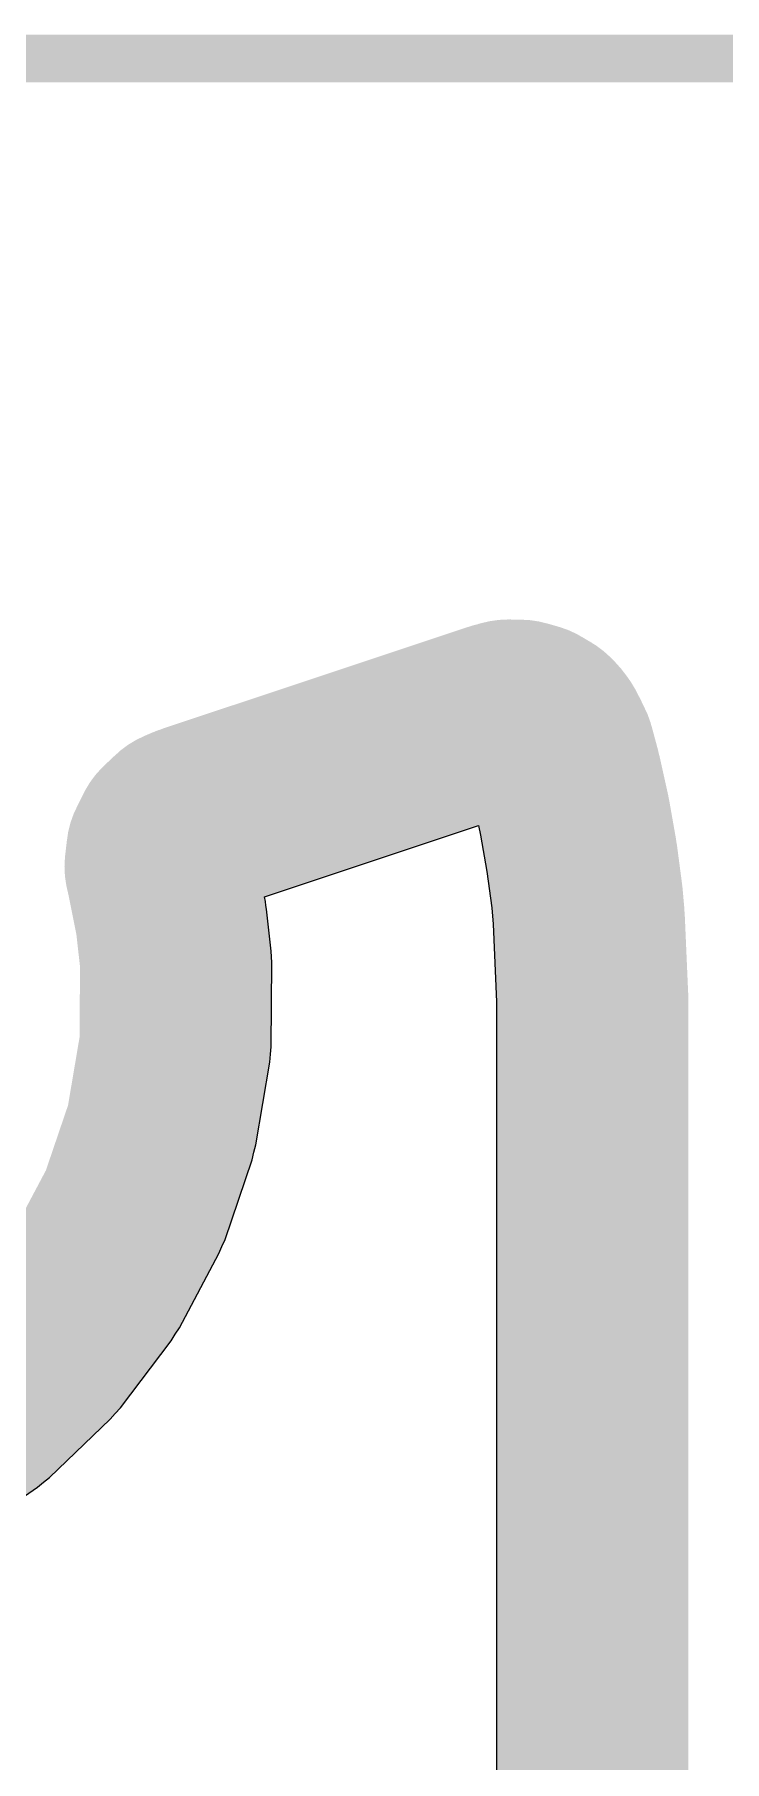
# Model space of a CAD drawing. Header units: inches. Extents: x -5 to 5450, y -4 to 5452.
# Drawn here: x 92.6 to 96.26, y 33.69 to 42.86 of the extents above; entities that cross this region are included whole.
import ezdxf

# ---------------------------------------------------------------- set-up
doc = ezdxf.new("R2010")
doc.units = ezdxf.units.IN
for name, color, linetype in [('Board_outline', 216, 'Continuous'), ('Ground', 76, 'Continuous'), ('Power', 16, 'Continuous'), ('Top Overlay', 2, 'Continuous')]:
    doc.layers.add(name, color=color, linetype=linetype)

msp = doc.modelspace()

# ---------------------------------------------------------------- linework, layer by layer
at = {"layer": 'Board_outline'}
for points in [[(93.4389, 38.696, 0.254, 0.254, 0), (95.061, 39.2363, 0.254, 0.254, 0)], [(93.4389, 38.696, 0.254, 0.254, 0), (95.061, 39.2363, 0.254, 0.254, 0)], [(95.061, 39.2363, 0.254, 0.254, 0), (95.0787, 39.2415, 0.254, 0.254, 0)], [(95.061, 39.2363, 0.254, 0.254, 0), (95.0787, 39.2415, 0.254, 0.254, 0)], [(95.0787, 39.2415, 0.254, 0.254, -0.267956), (95.3193, 39.1734, 0.254, 0.254, 0)], [(95.0787, 39.2415, 0.254, 0.254, -0.267956), (95.3193, 39.1734, 0.254, 0.254, 0)], [(95.3193, 39.1734, 0.254, 0.254, 0), (95.3338, 39.1571, 0.254, 0.254, 0)], [(95.3193, 39.1734, 0.254, 0.254, 0), (95.3338, 39.1571, 0.254, 0.254, 0)], [(95.3338, 39.1571, 0.254, 0.254, -0.005327), (95.3824, 39.0604, 0.254, 0.254, 0)], [(95.3338, 39.1571, 0.254, 0.254, -0.005327), (95.3824, 39.0604, 0.254, 0.254, 0)], [(95.3824, 39.0604, 0.254, 0.254, 0), (95.3905, 39.0307, 0.254, 0.254, 0)], [(95.3824, 39.0604, 0.254, 0.254, 0), (95.3905, 39.0307, 0.254, 0.254, 0)], [(95.3905, 39.0307, 0.254, 0.254, -0.043661), (95.5417, 38.1723, 0.254, 0.254, 0)], [(95.3905, 39.0307, 0.254, 0.254, -0.043661), (95.5417, 38.1723, 0.254, 0.254, 0)], [(93.2747, 38.4008, 0.254, 0.254, -0.363969), (93.4185, 38.6882, 0.254, 0.254, 0)], [(93.2747, 38.4008, 0.254, 0.254, -0.363969), (93.4185, 38.6882, 0.254, 0.254, 0)], [(93.4185, 38.6882, 0.254, 0.254, 0), (93.4389, 38.696, 0.254, 0.254, 0)], [(93.4185, 38.6882, 0.254, 0.254, 0), (93.4389, 38.696, 0.254, 0.254, 0)], [(93.2747, 38.4008, 0.254, 0.254, 0), (93.2749, 38.4001, 0.254, 0.254, 0)], [(93.2747, 38.4008, 0.254, 0.254, 0), (93.2749, 38.4001, 0.254, 0.254, 0)], [(93.2749, 38.4001, 0.254, 0.254, 0), (93.3223, 38.161, 0.254, 0.254, 0)], [(93.2749, 38.4001, 0.254, 0.254, 0), (93.3223, 38.161, 0.254, 0.254, 0)], [(93.3223, 38.161, 0.254, 0.254, -0.520567), (90.0144, 34.9971, 0.254, 0.254, 0)], [(93.3223, 38.161, 0.254, 0.254, -0.520567), (90.0144, 34.9971, 0.254, 0.254, 0)], [(95.5417, 38.1723, 0.254, 0.254, 0), (95.5607, 37.7372, 0.254, 0.254, 0)], [(95.5417, 38.1723, 0.254, 0.254, 0), (95.5607, 37.7372, 0.254, 0.254, 0)], [(95.5604, 2.7921, 0.254, 0.254, 0), (95.5607, 37.7372, 0.254, 0.254, 0)], [(95.5604, 2.7921, 0.254, 0.254, 0), (95.5607, 37.7372, 0.254, 0.254, 0)]]:
    msp.add_lwpolyline(points, format="xyseb", dxfattribs=at)
for points in [[(94.9975, 39.2363, 0.127, 0.127, 1), (95.1245, 39.2363, 0.127, 0.127, 1)], [(94.9975, 39.2363, 0.127, 0.127, 1), (95.1245, 39.2363, 0.127, 0.127, 1)], [(94.9975, 39.2363, 0.127, 0.127, 1), (95.1245, 39.2363, 0.127, 0.127, 1)], [(94.9975, 39.2363, 0.127, 0.127, 1), (95.1245, 39.2363, 0.127, 0.127, 1)], [(95.0152, 39.2415, 0.127, 0.127, 1), (95.1422, 39.2415, 0.127, 0.127, 1)], [(95.0152, 39.2415, 0.127, 0.127, 1), (95.1422, 39.2415, 0.127, 0.127, 1)], [(95.0152, 39.2415, 0.127, 0.127, 1), (95.1422, 39.2415, 0.127, 0.127, 1)], [(95.0152, 39.2415, 0.127, 0.127, 1), (95.1422, 39.2415, 0.127, 0.127, 1)], [(95.2558, 39.1734, 0.127, 0.127, 1), (95.3828, 39.1734, 0.127, 0.127, 1)], [(95.2558, 39.1734, 0.127, 0.127, 1), (95.3828, 39.1734, 0.127, 0.127, 1)], [(95.2558, 39.1734, 0.127, 0.127, 1), (95.3828, 39.1734, 0.127, 0.127, 1)], [(95.2558, 39.1734, 0.127, 0.127, 1), (95.3828, 39.1734, 0.127, 0.127, 1)], [(95.2703, 39.1571, 0.127, 0.127, 1), (95.3973, 39.1571, 0.127, 0.127, 1)], [(95.2703, 39.1571, 0.127, 0.127, 1), (95.3973, 39.1571, 0.127, 0.127, 1)], [(95.2703, 39.1571, 0.127, 0.127, 1), (95.3973, 39.1571, 0.127, 0.127, 1)], [(95.2703, 39.1571, 0.127, 0.127, 1), (95.3973, 39.1571, 0.127, 0.127, 1)], [(95.3189, 39.0604, 0.127, 0.127, 1), (95.4459, 39.0604, 0.127, 0.127, 1)], [(95.3189, 39.0604, 0.127, 0.127, 1), (95.4459, 39.0604, 0.127, 0.127, 1)], [(95.3189, 39.0604, 0.127, 0.127, 1), (95.4459, 39.0604, 0.127, 0.127, 1)], [(95.3189, 39.0604, 0.127, 0.127, 1), (95.4459, 39.0604, 0.127, 0.127, 1)], [(95.327, 39.0307, 0.127, 0.127, 1), (95.454, 39.0307, 0.127, 0.127, 1)], [(95.327, 39.0307, 0.127, 0.127, 1), (95.454, 39.0307, 0.127, 0.127, 1)], [(95.327, 39.0307, 0.127, 0.127, 1), (95.454, 39.0307, 0.127, 0.127, 1)], [(95.327, 39.0307, 0.127, 0.127, 1), (95.454, 39.0307, 0.127, 0.127, 1)], [(93.355, 38.6882, 0.127, 0.127, 1), (93.482, 38.6882, 0.127, 0.127, 1)], [(93.355, 38.6882, 0.127, 0.127, 1), (93.482, 38.6882, 0.127, 0.127, 1)], [(93.355, 38.6882, 0.127, 0.127, 1), (93.482, 38.6882, 0.127, 0.127, 1)], [(93.355, 38.6882, 0.127, 0.127, 1), (93.482, 38.6882, 0.127, 0.127, 1)], [(93.3754, 38.696, 0.127, 0.127, 1), (93.5024, 38.696, 0.127, 0.127, 1)], [(93.3754, 38.696, 0.127, 0.127, 1), (93.5024, 38.696, 0.127, 0.127, 1)], [(93.3754, 38.696, 0.127, 0.127, 1), (93.5024, 38.696, 0.127, 0.127, 1)], [(93.3754, 38.696, 0.127, 0.127, 1), (93.5024, 38.696, 0.127, 0.127, 1)], [(93.2112, 38.4008, 0.127, 0.127, 1), (93.3382, 38.4008, 0.127, 0.127, 1)], [(93.2112, 38.4008, 0.127, 0.127, 1), (93.3382, 38.4008, 0.127, 0.127, 1)], [(93.2112, 38.4008, 0.127, 0.127, 1), (93.3382, 38.4008, 0.127, 0.127, 1)], [(93.2112, 38.4008, 0.127, 0.127, 1), (93.3382, 38.4008, 0.127, 0.127, 1)], [(93.2114, 38.4001, 0.127, 0.127, 1), (93.3384, 38.4001, 0.127, 0.127, 1)], [(93.2114, 38.4001, 0.127, 0.127, 1), (93.3384, 38.4001, 0.127, 0.127, 1)], [(93.2114, 38.4001, 0.127, 0.127, 1), (93.3384, 38.4001, 0.127, 0.127, 1)], [(93.2114, 38.4001, 0.127, 0.127, 1), (93.3384, 38.4001, 0.127, 0.127, 1)], [(93.2588, 38.161, 0.127, 0.127, 1), (93.3858, 38.161, 0.127, 0.127, 1)], [(93.2588, 38.161, 0.127, 0.127, 1), (93.3858, 38.161, 0.127, 0.127, 1)], [(93.2588, 38.161, 0.127, 0.127, 1), (93.3858, 38.161, 0.127, 0.127, 1)], [(93.2588, 38.161, 0.127, 0.127, 1), (93.3858, 38.161, 0.127, 0.127, 1)], [(95.4782, 38.1723, 0.127, 0.127, 1), (95.6052, 38.1723, 0.127, 0.127, 1)], [(95.4782, 38.1723, 0.127, 0.127, 1), (95.6052, 38.1723, 0.127, 0.127, 1)], [(95.4782, 38.1723, 0.127, 0.127, 1), (95.6052, 38.1723, 0.127, 0.127, 1)], [(95.4782, 38.1723, 0.127, 0.127, 1), (95.6052, 38.1723, 0.127, 0.127, 1)], [(95.4972, 37.7372, 0.127, 0.127, 1), (95.6242, 37.7372, 0.127, 0.127, 1)], [(95.4972, 37.7372, 0.127, 0.127, 1), (95.6242, 37.7372, 0.127, 0.127, 1)], [(95.4972, 37.7372, 0.127, 0.127, 1), (95.6242, 37.7372, 0.127, 0.127, 1)], [(95.4972, 37.7372, 0.127, 0.127, 1), (95.6242, 37.7372, 0.127, 0.127, 1)]]:
    msp.add_lwpolyline(points, format="xyseb", close=True, dxfattribs=at)
at = {"layer": 'Ground'}
for p, q in [((93.8182, 38.2843), (94.9541, 38.6627)), ((94.9541, 38.6627), (94.9651, 38.6127)), ((94.9651, 38.6127), (94.9991, 38.4198)), ((94.9991, 38.4198), (95.0246, 38.2255)), ((93.823, 38.2604), (93.8182, 38.2843)), ((93.8251, 38.2391), (93.823, 38.2604)), ((93.8295, 38.2182), (93.8251, 38.2391)), ((93.8546, 37.9962), (93.8295, 38.2182)), ((95.0246, 38.2255), (95.0322, 38.139)), ((95.0322, 38.139), (95.0502, 37.726)), ((93.855, 37.9655), (93.8546, 37.9962)), ((93.8543, 37.4885), (93.8578, 37.935)), ((93.8578, 37.935), (93.855, 37.9655)), ((95.0502, 37.726), (95.05, 2.7853)), ((93.8472, 37.4072), (93.85, 37.448)), ((93.85, 37.448), (93.8543, 37.4885)), ((93.7727, 36.967), (93.8472, 37.4072)), ((93.7619, 36.9276), (93.7727, 36.967)), ((93.6089, 36.4651), (93.7527, 36.8879)), ((93.7527, 36.8879), (93.7619, 36.9276)), ((93.5766, 36.3902), (93.5921, 36.428)), ((93.5921, 36.428), (93.6089, 36.4651)), ((93.3674, 35.9958), (93.5766, 36.3902)), ((93.3235, 35.927), (93.3448, 35.9617)), ((93.3448, 35.9617), (93.3674, 35.9958)), ((93.0541, 35.5709), (93.3235, 35.927)), ((92.6772, 35.2013), (92.9998, 35.5099)), ((92.9998, 35.5099), (93.0264, 35.5409)), ((93.0264, 35.5409), (93.0541, 35.5709)), ((92.2462, 34.8965), (92.6139, 35.1498)), ((92.6139, 35.1498), (92.6451, 35.1761)), ((92.6451, 35.1761), (92.6772, 35.2013))]:
    msp.add_line(p, q, dxfattribs=at)
for points in [[(93.4389, 38.696, 1.016, 1.016, 0), (95.061, 39.2363, 1.016, 1.016, 0)], [(95.061, 39.2363, 1.016, 1.016, 0), (95.0787, 39.2415, 1.016, 1.016, 0)], [(95.0787, 39.2415, 1.016, 1.016, 0), (95.1106, 39.2496, 1.016, 1.016, 0)], [(95.1106, 39.2496, 1.016, 1.016, 0), (95.1764, 39.2486, 1.016, 1.016, 0)], [(95.1764, 39.2486, 1.016, 1.016, 0), (95.2398, 39.2307, 1.016, 1.016, 0)], [(95.2398, 39.2307, 1.016, 1.016, 0), (95.2963, 39.197, 1.016, 1.016, 0)], [(95.2963, 39.197, 1.016, 1.016, 0), (95.3193, 39.1734, 1.016, 1.016, 0)], [(95.3193, 39.1734, 1.016, 1.016, 0), (95.34, 39.1451, 1.016, 1.016, 0)], [(95.34, 39.1451, 1.016, 1.016, 0), (95.3523, 39.121, 1.016, 1.016, 0)], [(95.3523, 39.121, 1.016, 1.016, 0), (95.3644, 39.0968, 1.016, 1.016, 0)], [(95.3644, 39.0968, 1.016, 1.016, 0), (95.3824, 39.0604, 1.016, 1.016, 0)], [(95.3824, 39.0604, 1.016, 1.016, 0), (95.3905, 39.0307, 1.016, 1.016, 0)], [(95.3905, 39.0307, 1.016, 1.016, 0), (95.4187, 38.9253, 1.016, 1.016, 0)], [(95.4187, 38.9253, 1.016, 1.016, 0), (95.4659, 38.7123, 1.016, 1.016, 0)], [(93.314, 38.6101, 1.016, 1.016, 0), (93.378, 38.6707, 1.016, 1.016, 0)], [(93.378, 38.6707, 1.016, 1.016, 0), (93.4185, 38.6882, 1.016, 1.016, 0)], [(93.4185, 38.6882, 1.016, 1.016, 0), (93.4389, 38.696, 1.016, 1.016, 0)], [(95.4659, 38.7123, 1.016, 1.016, 0), (95.5038, 38.4973, 1.016, 1.016, 0)], [(93.2746, 38.5312, 1.016, 1.016, 0), (93.314, 38.6101, 1.016, 1.016, 0)], [(93.2645, 38.4437, 1.016, 1.016, 0), (93.2746, 38.5312, 1.016, 1.016, 0)], [(95.5038, 38.4973, 1.016, 1.016, 0), (95.5322, 38.281, 1.016, 1.016, 0)], [(93.2645, 38.4437, 1.016, 1.016, 0), (93.2747, 38.4008, 1.016, 1.016, 0)], [(93.2747, 38.4008, 1.016, 1.016, 0), (93.3223, 38.161, 1.016, 1.016, 0)], [(95.5322, 38.281, 1.016, 1.016, 0), (95.5417, 38.1723, 1.016, 1.016, 0)], [(93.3223, 38.161, 1.016, 1.016, 0), (93.3473, 37.939, 1.016, 1.016, 0)], [(95.5417, 38.1723, 1.016, 1.016, 0), (95.5607, 37.7372, 1.016, 1.016, 0)], [(93.3439, 37.4924, 1.016, 1.016, 0), (93.3473, 37.939, 1.016, 1.016, 0)], [(95.5605, 2.7853, 1.016, 1.016, 0), (95.5607, 37.7372, 1.016, 1.016, 0)], [(93.2694, 37.0522, 1.016, 1.016, 0), (93.3439, 37.4924, 1.016, 1.016, 0)], [(93.1256, 36.6294, 1.016, 1.016, 0), (93.2694, 37.0522, 1.016, 1.016, 0)], [(92.9164, 36.2349, 1.016, 1.016, 0), (93.1256, 36.6294, 1.016, 1.016, 0)], [(92.647, 35.8788, 1.016, 1.016, 0), (92.9164, 36.2349, 1.016, 1.016, 0)], [(92.3243, 35.5702, 1.016, 1.016, 0), (92.647, 35.8788, 1.016, 1.016, 0)], [(91.9566, 35.3169, 1.016, 1.016, 0), (92.3243, 35.5702, 1.016, 1.016, 0)]]:
    msp.add_lwpolyline(points, format="xyseb", dxfattribs=at)
for points in [[(94.807, 39.2363, 0.508, 0.508, 1), (95.315, 39.2363, 0.508, 0.508, 1)], [(94.807, 39.2363, 0.508, 0.508, 1), (95.315, 39.2363, 0.508, 0.508, 1)], [(94.8247, 39.2415, 0.508, 0.508, 1), (95.3327, 39.2415, 0.508, 0.508, 1)], [(94.8247, 39.2415, 0.508, 0.508, 1), (95.3327, 39.2415, 0.508, 0.508, 1)], [(94.8566, 39.2496, 0.508, 0.508, 1), (95.3646, 39.2496, 0.508, 0.508, 1)], [(94.8566, 39.2496, 0.508, 0.508, 1), (95.3646, 39.2496, 0.508, 0.508, 1)], [(94.9224, 39.2486, 0.508, 0.508, 1), (95.4304, 39.2486, 0.508, 0.508, 1)], [(94.9224, 39.2486, 0.508, 0.508, 1), (95.4304, 39.2486, 0.508, 0.508, 1)], [(94.9858, 39.2307, 0.508, 0.508, 1), (95.4938, 39.2307, 0.508, 0.508, 1)], [(94.9858, 39.2307, 0.508, 0.508, 1), (95.4938, 39.2307, 0.508, 0.508, 1)], [(95.0423, 39.197, 0.508, 0.508, 1), (95.5503, 39.197, 0.508, 0.508, 1)], [(95.0423, 39.197, 0.508, 0.508, 1), (95.5503, 39.197, 0.508, 0.508, 1)], [(95.0653, 39.1734, 0.508, 0.508, 1), (95.5733, 39.1734, 0.508, 0.508, 1)], [(95.0653, 39.1734, 0.508, 0.508, 1), (95.5733, 39.1734, 0.508, 0.508, 1)], [(95.086, 39.1451, 0.508, 0.508, 1), (95.594, 39.1451, 0.508, 0.508, 1)], [(95.086, 39.1451, 0.508, 0.508, 1), (95.594, 39.1451, 0.508, 0.508, 1)], [(95.0983, 39.121, 0.508, 0.508, 1), (95.6063, 39.121, 0.508, 0.508, 1)], [(95.0983, 39.121, 0.508, 0.508, 1), (95.6063, 39.121, 0.508, 0.508, 1)], [(95.1104, 39.0968, 0.508, 0.508, 1), (95.6184, 39.0968, 0.508, 0.508, 1)], [(95.1104, 39.0968, 0.508, 0.508, 1), (95.6184, 39.0968, 0.508, 0.508, 1)], [(95.1284, 39.0604, 0.508, 0.508, 1), (95.6364, 39.0604, 0.508, 0.508, 1)], [(95.1284, 39.0604, 0.508, 0.508, 1), (95.6364, 39.0604, 0.508, 0.508, 1)], [(95.1365, 39.0307, 0.508, 0.508, 1), (95.6445, 39.0307, 0.508, 0.508, 1)], [(95.1365, 39.0307, 0.508, 0.508, 1), (95.6445, 39.0307, 0.508, 0.508, 1)], [(95.1647, 38.9253, 0.508, 0.508, 1), (95.6727, 38.9253, 0.508, 0.508, 1)], [(95.1647, 38.9253, 0.508, 0.508, 1), (95.6727, 38.9253, 0.508, 0.508, 1)], [(93.124, 38.6707, 0.508, 0.508, 1), (93.632, 38.6707, 0.508, 0.508, 1)], [(93.124, 38.6707, 0.508, 0.508, 1), (93.632, 38.6707, 0.508, 0.508, 1)], [(93.1645, 38.6882, 0.508, 0.508, 1), (93.6725, 38.6882, 0.508, 0.508, 1)], [(93.1645, 38.6882, 0.508, 0.508, 1), (93.6725, 38.6882, 0.508, 0.508, 1)], [(93.1849, 38.696, 0.508, 0.508, 1), (93.6929, 38.696, 0.508, 0.508, 1)], [(93.1849, 38.696, 0.508, 0.508, 1), (93.6929, 38.696, 0.508, 0.508, 1)], [(95.2119, 38.7123, 0.508, 0.508, 1), (95.7199, 38.7123, 0.508, 0.508, 1)], [(95.2119, 38.7123, 0.508, 0.508, 1), (95.7199, 38.7123, 0.508, 0.508, 1)], [(93.06, 38.6101, 0.508, 0.508, 1), (93.568, 38.6101, 0.508, 0.508, 1)], [(93.06, 38.6101, 0.508, 0.508, 1), (93.568, 38.6101, 0.508, 0.508, 1)], [(93.0206, 38.5312, 0.508, 0.508, 1), (93.5286, 38.5312, 0.508, 0.508, 1)], [(93.0206, 38.5312, 0.508, 0.508, 1), (93.5286, 38.5312, 0.508, 0.508, 1)], [(95.2498, 38.4973, 0.508, 0.508, 1), (95.7578, 38.4973, 0.508, 0.508, 1)], [(95.2498, 38.4973, 0.508, 0.508, 1), (95.7578, 38.4973, 0.508, 0.508, 1)], [(93.0105, 38.4437, 0.508, 0.508, 1), (93.5185, 38.4437, 0.508, 0.508, 1)], [(93.0105, 38.4437, 0.508, 0.508, 1), (93.5185, 38.4437, 0.508, 0.508, 1)], [(93.0207, 38.4008, 0.508, 0.508, 1), (93.5287, 38.4008, 0.508, 0.508, 1)], [(93.0207, 38.4008, 0.508, 0.508, 1), (93.5287, 38.4008, 0.508, 0.508, 1)], [(95.2782, 38.281, 0.508, 0.508, 1), (95.7862, 38.281, 0.508, 0.508, 1)], [(95.2782, 38.281, 0.508, 0.508, 1), (95.7862, 38.281, 0.508, 0.508, 1)], [(93.0683, 38.161, 0.508, 0.508, 1), (93.5763, 38.161, 0.508, 0.508, 1)], [(93.0683, 38.161, 0.508, 0.508, 1), (93.5763, 38.161, 0.508, 0.508, 1)], [(95.2877, 38.1723, 0.508, 0.508, 1), (95.7957, 38.1723, 0.508, 0.508, 1)], [(95.2877, 38.1723, 0.508, 0.508, 1), (95.7957, 38.1723, 0.508, 0.508, 1)], [(93.0933, 37.939, 0.508, 0.508, 1), (93.6013, 37.939, 0.508, 0.508, 1)], [(93.0933, 37.939, 0.508, 0.508, 1), (93.6013, 37.939, 0.508, 0.508, 1)], [(95.3067, 37.7372, 0.508, 0.508, 1), (95.8147, 37.7372, 0.508, 0.508, 1)], [(95.3067, 37.7372, 0.508, 0.508, 1), (95.8147, 37.7372, 0.508, 0.508, 1)], [(93.0899, 37.4924, 0.508, 0.508, 1), (93.5979, 37.4924, 0.508, 0.508, 1)], [(93.0899, 37.4924, 0.508, 0.508, 1), (93.5979, 37.4924, 0.508, 0.508, 1)], [(93.0154, 37.0522, 0.508, 0.508, 1), (93.5234, 37.0522, 0.508, 0.508, 1)], [(93.0154, 37.0522, 0.508, 0.508, 1), (93.5234, 37.0522, 0.508, 0.508, 1)], [(92.8716, 36.6294, 0.508, 0.508, 1), (93.3796, 36.6294, 0.508, 0.508, 1)], [(92.8716, 36.6294, 0.508, 0.508, 1), (93.3796, 36.6294, 0.508, 0.508, 1)], [(92.6624, 36.2349, 0.508, 0.508, 1), (93.1704, 36.2349, 0.508, 0.508, 1)], [(92.6624, 36.2349, 0.508, 0.508, 1), (93.1704, 36.2349, 0.508, 0.508, 1)], [(92.393, 35.8788, 0.508, 0.508, 1), (92.901, 35.8788, 0.508, 0.508, 1)], [(92.393, 35.8788, 0.508, 0.508, 1), (92.901, 35.8788, 0.508, 0.508, 1)], [(92.0703, 35.5702, 0.508, 0.508, 1), (92.5783, 35.5702, 0.508, 0.508, 1)], [(92.0703, 35.5702, 0.508, 0.508, 1), (92.5783, 35.5702, 0.508, 0.508, 1)]]:
    msp.add_lwpolyline(points, format="xyseb", close=True, dxfattribs=at)
at = {"layer": 'Power'}
for p, q in [((93.8182, 38.2843), (94.9541, 38.6627)), ((94.9541, 38.6627), (94.9651, 38.6127)), ((94.9651, 38.6127), (94.9991, 38.4198)), ((94.9991, 38.4198), (95.0246, 38.2255)), ((93.823, 38.2604), (93.8182, 38.2843)), ((93.8251, 38.2391), (93.823, 38.2604)), ((93.8295, 38.2182), (93.8251, 38.2391)), ((93.8546, 37.9962), (93.8295, 38.2182)), ((95.0246, 38.2255), (95.0322, 38.139)), ((95.0322, 38.139), (95.0502, 37.726)), ((93.855, 37.9655), (93.8546, 37.9962)), ((93.8543, 37.4885), (93.8578, 37.935)), ((93.8578, 37.935), (93.855, 37.9655)), ((95.0502, 37.726), (95.05, 2.7853)), ((93.8472, 37.4072), (93.85, 37.448)), ((93.85, 37.448), (93.8543, 37.4885)), ((93.7727, 36.967), (93.8472, 37.4072)), ((93.7619, 36.9276), (93.7727, 36.967)), ((93.6089, 36.4651), (93.7527, 36.8879)), ((93.7527, 36.8879), (93.7619, 36.9276)), ((93.5766, 36.3902), (93.5921, 36.428)), ((93.5921, 36.428), (93.6089, 36.4651)), ((93.3674, 35.9958), (93.5766, 36.3902)), ((93.3235, 35.927), (93.3448, 35.9617)), ((93.3448, 35.9617), (93.3674, 35.9958)), ((93.0541, 35.5709), (93.3235, 35.927)), ((92.6772, 35.2013), (92.9998, 35.5099)), ((92.9998, 35.5099), (93.0264, 35.5409)), ((93.0264, 35.5409), (93.0541, 35.5709)), ((92.2462, 34.8965), (92.6139, 35.1498)), ((92.6139, 35.1498), (92.6451, 35.1761)), ((92.6451, 35.1761), (92.6772, 35.2013))]:
    msp.add_line(p, q, dxfattribs=at)
for points in [[(93.4389, 38.696, 1.016, 1.016, 0), (95.061, 39.2363, 1.016, 1.016, 0)], [(95.061, 39.2363, 1.016, 1.016, 0), (95.0787, 39.2415, 1.016, 1.016, 0)], [(95.0787, 39.2415, 1.016, 1.016, 0), (95.1106, 39.2496, 1.016, 1.016, 0)], [(95.1106, 39.2496, 1.016, 1.016, 0), (95.1764, 39.2486, 1.016, 1.016, 0)], [(95.1764, 39.2486, 1.016, 1.016, 0), (95.2398, 39.2307, 1.016, 1.016, 0)], [(95.2398, 39.2307, 1.016, 1.016, 0), (95.2963, 39.197, 1.016, 1.016, 0)], [(95.2963, 39.197, 1.016, 1.016, 0), (95.3193, 39.1734, 1.016, 1.016, 0)], [(95.3193, 39.1734, 1.016, 1.016, 0), (95.34, 39.1451, 1.016, 1.016, 0)], [(95.34, 39.1451, 1.016, 1.016, 0), (95.3523, 39.121, 1.016, 1.016, 0)], [(95.3523, 39.121, 1.016, 1.016, 0), (95.3644, 39.0968, 1.016, 1.016, 0)], [(95.3644, 39.0968, 1.016, 1.016, 0), (95.3824, 39.0604, 1.016, 1.016, 0)], [(95.3824, 39.0604, 1.016, 1.016, 0), (95.3905, 39.0307, 1.016, 1.016, 0)], [(95.3905, 39.0307, 1.016, 1.016, 0), (95.4187, 38.9253, 1.016, 1.016, 0)], [(95.4187, 38.9253, 1.016, 1.016, 0), (95.4659, 38.7123, 1.016, 1.016, 0)], [(93.314, 38.6101, 1.016, 1.016, 0), (93.378, 38.6707, 1.016, 1.016, 0)], [(93.378, 38.6707, 1.016, 1.016, 0), (93.4185, 38.6882, 1.016, 1.016, 0)], [(93.4185, 38.6882, 1.016, 1.016, 0), (93.4389, 38.696, 1.016, 1.016, 0)], [(95.4659, 38.7123, 1.016, 1.016, 0), (95.5038, 38.4973, 1.016, 1.016, 0)], [(93.2746, 38.5312, 1.016, 1.016, 0), (93.314, 38.6101, 1.016, 1.016, 0)], [(93.2645, 38.4437, 1.016, 1.016, 0), (93.2746, 38.5312, 1.016, 1.016, 0)], [(95.5038, 38.4973, 1.016, 1.016, 0), (95.5322, 38.281, 1.016, 1.016, 0)], [(93.2645, 38.4437, 1.016, 1.016, 0), (93.2747, 38.4008, 1.016, 1.016, 0)], [(93.2747, 38.4008, 1.016, 1.016, 0), (93.3223, 38.161, 1.016, 1.016, 0)], [(95.5322, 38.281, 1.016, 1.016, 0), (95.5417, 38.1723, 1.016, 1.016, 0)], [(93.3223, 38.161, 1.016, 1.016, 0), (93.3473, 37.939, 1.016, 1.016, 0)], [(95.5417, 38.1723, 1.016, 1.016, 0), (95.5607, 37.7372, 1.016, 1.016, 0)], [(93.3439, 37.4924, 1.016, 1.016, 0), (93.3473, 37.939, 1.016, 1.016, 0)], [(95.5605, 2.7853, 1.016, 1.016, 0), (95.5607, 37.7372, 1.016, 1.016, 0)], [(93.2694, 37.0522, 1.016, 1.016, 0), (93.3439, 37.4924, 1.016, 1.016, 0)], [(93.1256, 36.6294, 1.016, 1.016, 0), (93.2694, 37.0522, 1.016, 1.016, 0)], [(92.9164, 36.2349, 1.016, 1.016, 0), (93.1256, 36.6294, 1.016, 1.016, 0)], [(92.647, 35.8788, 1.016, 1.016, 0), (92.9164, 36.2349, 1.016, 1.016, 0)], [(92.3243, 35.5702, 1.016, 1.016, 0), (92.647, 35.8788, 1.016, 1.016, 0)], [(91.9566, 35.3169, 1.016, 1.016, 0), (92.3243, 35.5702, 1.016, 1.016, 0)]]:
    msp.add_lwpolyline(points, format="xyseb", dxfattribs=at)
for points in [[(94.807, 39.2363, 0.508, 0.508, 1), (95.315, 39.2363, 0.508, 0.508, 1)], [(94.807, 39.2363, 0.508, 0.508, 1), (95.315, 39.2363, 0.508, 0.508, 1)], [(94.8247, 39.2415, 0.508, 0.508, 1), (95.3327, 39.2415, 0.508, 0.508, 1)], [(94.8247, 39.2415, 0.508, 0.508, 1), (95.3327, 39.2415, 0.508, 0.508, 1)], [(94.8566, 39.2496, 0.508, 0.508, 1), (95.3646, 39.2496, 0.508, 0.508, 1)], [(94.8566, 39.2496, 0.508, 0.508, 1), (95.3646, 39.2496, 0.508, 0.508, 1)], [(94.9224, 39.2486, 0.508, 0.508, 1), (95.4304, 39.2486, 0.508, 0.508, 1)], [(94.9224, 39.2486, 0.508, 0.508, 1), (95.4304, 39.2486, 0.508, 0.508, 1)], [(94.9858, 39.2307, 0.508, 0.508, 1), (95.4938, 39.2307, 0.508, 0.508, 1)], [(94.9858, 39.2307, 0.508, 0.508, 1), (95.4938, 39.2307, 0.508, 0.508, 1)], [(95.0423, 39.197, 0.508, 0.508, 1), (95.5503, 39.197, 0.508, 0.508, 1)], [(95.0423, 39.197, 0.508, 0.508, 1), (95.5503, 39.197, 0.508, 0.508, 1)], [(95.0653, 39.1734, 0.508, 0.508, 1), (95.5733, 39.1734, 0.508, 0.508, 1)], [(95.0653, 39.1734, 0.508, 0.508, 1), (95.5733, 39.1734, 0.508, 0.508, 1)], [(95.086, 39.1451, 0.508, 0.508, 1), (95.594, 39.1451, 0.508, 0.508, 1)], [(95.086, 39.1451, 0.508, 0.508, 1), (95.594, 39.1451, 0.508, 0.508, 1)], [(95.0983, 39.121, 0.508, 0.508, 1), (95.6063, 39.121, 0.508, 0.508, 1)], [(95.0983, 39.121, 0.508, 0.508, 1), (95.6063, 39.121, 0.508, 0.508, 1)], [(95.1104, 39.0968, 0.508, 0.508, 1), (95.6184, 39.0968, 0.508, 0.508, 1)], [(95.1104, 39.0968, 0.508, 0.508, 1), (95.6184, 39.0968, 0.508, 0.508, 1)], [(95.1284, 39.0604, 0.508, 0.508, 1), (95.6364, 39.0604, 0.508, 0.508, 1)], [(95.1284, 39.0604, 0.508, 0.508, 1), (95.6364, 39.0604, 0.508, 0.508, 1)], [(95.1365, 39.0307, 0.508, 0.508, 1), (95.6445, 39.0307, 0.508, 0.508, 1)], [(95.1365, 39.0307, 0.508, 0.508, 1), (95.6445, 39.0307, 0.508, 0.508, 1)], [(95.1647, 38.9253, 0.508, 0.508, 1), (95.6727, 38.9253, 0.508, 0.508, 1)], [(95.1647, 38.9253, 0.508, 0.508, 1), (95.6727, 38.9253, 0.508, 0.508, 1)], [(93.124, 38.6707, 0.508, 0.508, 1), (93.632, 38.6707, 0.508, 0.508, 1)], [(93.124, 38.6707, 0.508, 0.508, 1), (93.632, 38.6707, 0.508, 0.508, 1)], [(93.1645, 38.6882, 0.508, 0.508, 1), (93.6725, 38.6882, 0.508, 0.508, 1)], [(93.1645, 38.6882, 0.508, 0.508, 1), (93.6725, 38.6882, 0.508, 0.508, 1)], [(93.1849, 38.696, 0.508, 0.508, 1), (93.6929, 38.696, 0.508, 0.508, 1)], [(93.1849, 38.696, 0.508, 0.508, 1), (93.6929, 38.696, 0.508, 0.508, 1)], [(95.2119, 38.7123, 0.508, 0.508, 1), (95.7199, 38.7123, 0.508, 0.508, 1)], [(95.2119, 38.7123, 0.508, 0.508, 1), (95.7199, 38.7123, 0.508, 0.508, 1)], [(93.06, 38.6101, 0.508, 0.508, 1), (93.568, 38.6101, 0.508, 0.508, 1)], [(93.06, 38.6101, 0.508, 0.508, 1), (93.568, 38.6101, 0.508, 0.508, 1)], [(93.0206, 38.5312, 0.508, 0.508, 1), (93.5286, 38.5312, 0.508, 0.508, 1)], [(93.0206, 38.5312, 0.508, 0.508, 1), (93.5286, 38.5312, 0.508, 0.508, 1)], [(95.2498, 38.4973, 0.508, 0.508, 1), (95.7578, 38.4973, 0.508, 0.508, 1)], [(95.2498, 38.4973, 0.508, 0.508, 1), (95.7578, 38.4973, 0.508, 0.508, 1)], [(93.0105, 38.4437, 0.508, 0.508, 1), (93.5185, 38.4437, 0.508, 0.508, 1)], [(93.0105, 38.4437, 0.508, 0.508, 1), (93.5185, 38.4437, 0.508, 0.508, 1)], [(93.0207, 38.4008, 0.508, 0.508, 1), (93.5287, 38.4008, 0.508, 0.508, 1)], [(93.0207, 38.4008, 0.508, 0.508, 1), (93.5287, 38.4008, 0.508, 0.508, 1)], [(95.2782, 38.281, 0.508, 0.508, 1), (95.7862, 38.281, 0.508, 0.508, 1)], [(95.2782, 38.281, 0.508, 0.508, 1), (95.7862, 38.281, 0.508, 0.508, 1)], [(93.0683, 38.161, 0.508, 0.508, 1), (93.5763, 38.161, 0.508, 0.508, 1)], [(93.0683, 38.161, 0.508, 0.508, 1), (93.5763, 38.161, 0.508, 0.508, 1)], [(95.2877, 38.1723, 0.508, 0.508, 1), (95.7957, 38.1723, 0.508, 0.508, 1)], [(95.2877, 38.1723, 0.508, 0.508, 1), (95.7957, 38.1723, 0.508, 0.508, 1)], [(93.0933, 37.939, 0.508, 0.508, 1), (93.6013, 37.939, 0.508, 0.508, 1)], [(93.0933, 37.939, 0.508, 0.508, 1), (93.6013, 37.939, 0.508, 0.508, 1)], [(95.3067, 37.7372, 0.508, 0.508, 1), (95.8147, 37.7372, 0.508, 0.508, 1)], [(95.3067, 37.7372, 0.508, 0.508, 1), (95.8147, 37.7372, 0.508, 0.508, 1)], [(93.0899, 37.4924, 0.508, 0.508, 1), (93.5979, 37.4924, 0.508, 0.508, 1)], [(93.0899, 37.4924, 0.508, 0.508, 1), (93.5979, 37.4924, 0.508, 0.508, 1)], [(93.0154, 37.0522, 0.508, 0.508, 1), (93.5234, 37.0522, 0.508, 0.508, 1)], [(93.0154, 37.0522, 0.508, 0.508, 1), (93.5234, 37.0522, 0.508, 0.508, 1)], [(92.8716, 36.6294, 0.508, 0.508, 1), (93.3796, 36.6294, 0.508, 0.508, 1)], [(92.8716, 36.6294, 0.508, 0.508, 1), (93.3796, 36.6294, 0.508, 0.508, 1)], [(92.6624, 36.2349, 0.508, 0.508, 1), (93.1704, 36.2349, 0.508, 0.508, 1)], [(92.6624, 36.2349, 0.508, 0.508, 1), (93.1704, 36.2349, 0.508, 0.508, 1)], [(92.393, 35.8788, 0.508, 0.508, 1), (92.901, 35.8788, 0.508, 0.508, 1)], [(92.393, 35.8788, 0.508, 0.508, 1), (92.901, 35.8788, 0.508, 0.508, 1)], [(92.0703, 35.5702, 0.508, 0.508, 1), (92.5783, 35.5702, 0.508, 0.508, 1)], [(92.0703, 35.5702, 0.508, 0.508, 1), (92.5783, 35.5702, 0.508, 0.508, 1)]]:
    msp.add_lwpolyline(points, format="xyseb", close=True, dxfattribs=at)
at = {"layer": 'Top Overlay'}
msp.add_lwpolyline([(90.9163, 42.7372, 0.254, 0.254, 0), (104.5972, 42.7372, 0.254, 0.254, 0)], format="xyseb", dxfattribs=at)

doc.saveas('drawing.dxf')
